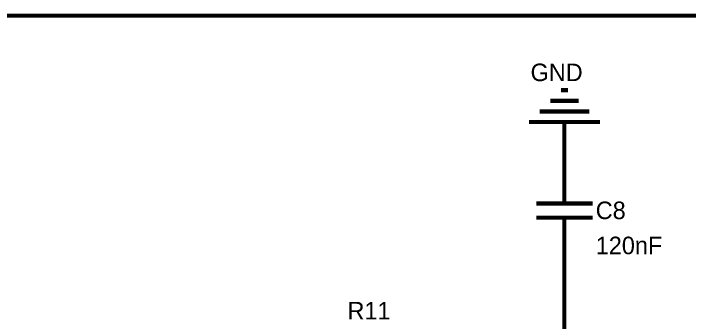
# Model space of a CAD drawing. Header units: inches. Extents: x 0 to 432, y 0 to 280.
# Drawn here: x 176.42 to 224.86, y 186.29 to 208.42 of the extents above; entities that cross this region are included whole.
import ezdxf

# ---------------------------------------------------------------- set-up
doc = ezdxf.new("R2010")
doc.units = ezdxf.units.IN
doc.layers.add('Sheet', color=255, linetype='Continuous')

msp = doc.modelspace()

# ---------------------------------------------------------------- linework, layer by layer
at = {"layer": 'Sheet'}
for points in [[(96.528, 208.27, 0.3, 0.3, 0), (111.768, 208.27, 0.3, 0.3, 0), (154.951, 208.27, 0.3, 0.3, 0), (167.641, 208.27, 0.3, 0.3, 0), (248.93, 208.27, 0.3, 0.3, 0), (297.188, 208.27, 0.3, 0.3, 0), (297.188, 193.031, 0.3, 0.3, 0)], [(215.653, 202.936, 0.3, 0.3, 0), (216.158, 202.936, 0.3, 0.3, 0)], [(214.889, 202.172, 0.3, 0.3, 0), (216.922, 202.172, 0.3, 0.3, 0)], [(214.126, 201.408, 0.3, 0.3, 0), (217.686, 201.408, 0.3, 0.3, 0)], [(213.362, 200.645, 0.3, 0.3, 0), (218.449, 200.645, 0.3, 0.3, 0)], [(215.9, 198.107, 0.3, 0.3, 0), (215.9, 200.645, 0.3, 0.3, 0)], [(215.9, 195.569, 0.3, 0.3, 0), (215.9, 198.107, 0.3, 0.3, 0)], [(215.9, 195.569, 0.3, 0.3, 0), (215.9, 194.805, 0.3, 0.3, 0)], [(213.878, 194.805, 0.3, 0.3, 0), (217.933, 194.805, 0.3, 0.3, 0)], [(217.933, 193.794, 0.3, 0.3, 0), (213.878, 193.794, 0.3, 0.3, 0)], [(215.9, 193.031, 0.3, 0.3, 0), (215.9, 193.794, 0.3, 0.3, 0)], [(215.9, 193.031, 0.3, 0.3, 0), (215.9, 190.493, 0.3, 0.3, 0)], [(208.286, 185.406, 0.3, 0.3, 0), (215.9, 185.406, 0.3, 0.3, 0), (215.9, 190.493, 0.3, 0.3, 0)]]:
    msp.add_lwpolyline(points, format="xyseb", dxfattribs=at)

# ---------------------------------------------------------------- texts
for s, p in [('GND', (213.474, 203.576)), ('C8', (218.146, 193.693)), ('120nF', (218.146, 191.178)), ('R11', (200.357, 186.506))]:
    msp.add_text(s, height=1.2577, dxfattribs=at).set_placement(p)

doc.saveas('drawing.dxf')
